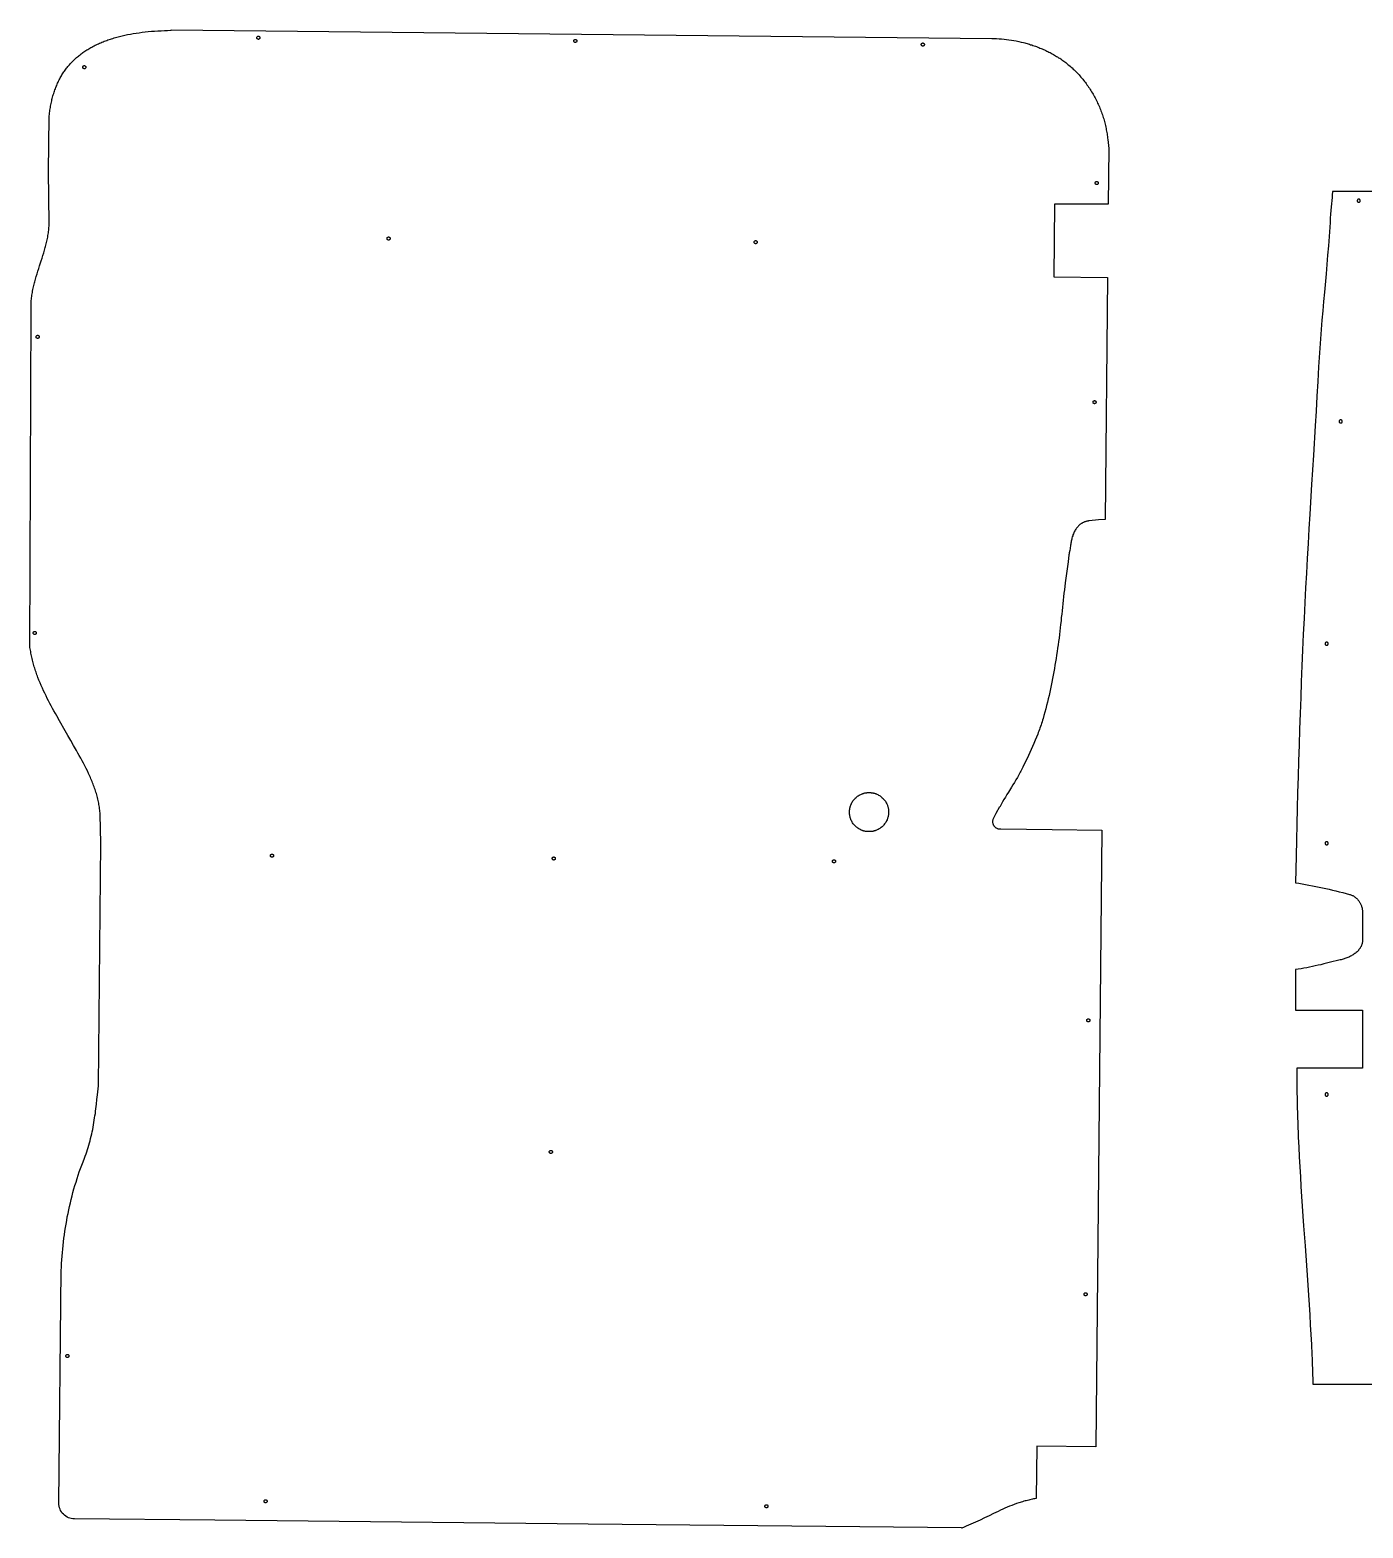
# Model space of a CAD drawing. Extents: x 339 to 7680, y 24 to 7374.
# Drawn here: x 654 to 2357, y 24 to 1938 of the extents above; entities that cross this region are included whole.
import ezdxf

# ---------------------------------------------------------------- set-up
doc = ezdxf.new("R2010")
doc.units = 0
doc.layers.add('Default Layer', color=1, linetype='CONTINUOUS')

msp = doc.modelspace()

# ---------------------------------------------------------------- linework, layer by layer
at = {"layer": 'Default Layer'}
msp.add_lwpolyline([(1358.8, 1932.9), (1883.1, 1927.5), (1886.2, 1927.4), (1889.3, 1927.3), (1892.5, 1927.1), (1895.6, 1926.9), (1898.8, 1926.6), (1901.9, 1926.2), (1905, 1925.8), (1908.2, 1925.3), (1911.3, 1924.8), (1914.4, 1924.2), (1917.5, 1923.6), (1920.6, 1922.9), (1923.7, 1922.2), (1925.2, 1921.8), (1926.7, 1921.3), (1928.3, 1920.9), (1929.8, 1920.5), (1931.3, 1920), (1932.8, 1919.5), (1934.3, 1919.1), (1935.8, 1918.6), (1937.3, 1918), (1938.8, 1917.5), (1940.3, 1917), (1941.8, 1916.4), (1943.3, 1915.8), (1944.7, 1915.2), (1946.2, 1914.6), (1947.7, 1914), (1949.1, 1913.4), (1950.6, 1912.7), (1952, 1912.1), (1953.4, 1911.4), (1954.8, 1910.7), (1956.2, 1910), (1957.6, 1909.3), (1959, 1908.5), (1960.4, 1907.8), (1961.8, 1907), (1963.2, 1906.2), (1964.5, 1905.4), (1965.9, 1904.6), (1967.2, 1903.8), (1968.5, 1902.9), (1969.9, 1902.1), (1971.2, 1901.2), (1972.5, 1900.3), (1973.8, 1899.4), (1975, 1898.5), (1976.3, 1897.5), (1977.6, 1896.6), (1979, 1895.5), (1980.4, 1894.3), (1981.7, 1893.2), (1983.1, 1892), (1984.4, 1890.9), (1985.8, 1889.7), (1987.1, 1888.4), (1988.4, 1887.2), (1989.7, 1886), (1990.9, 1884.7), (1992.2, 1883.4), (1993.4, 1882.1), (1994.6, 1880.8), (1995.8, 1879.5), (1997, 1878.1), (1998.2, 1876.7), (1999.3, 1875.4), (2000.5, 1874), (2001.6, 1872.5), (2002.7, 1871.1), (2003.7, 1869.7), (2004.8, 1868.2), (2005.8, 1866.8), (2006.9, 1865.3), (2007.9, 1863.8), (2008.8, 1862.3), (2009.8, 1860.8), (2010.7, 1859.2), (2011.7, 1857.7), (2012.6, 1856.1), (2013.5, 1854.6), (2014.3, 1853), (2015.2, 1851.4), (2016, 1849.8), (2016.8, 1848.2), (2017.6, 1846.6), (2018.4, 1844.9), (2019.2, 1843.3), (2019.9, 1841.7), (2020.6, 1840), (2021.3, 1838.3), (2022, 1836.7), (2022.6, 1835), (2023.2, 1833.3), (2023.8, 1831.6), (2024.4, 1829.9), (2025, 1828.2), (2025.5, 1826.5), (2026.1, 1824.8), (2026.6, 1823), (2027.1, 1821.3), (2027.5, 1819.6), (2027.9, 1817.8), (2028.4, 1816.1), (2028.8, 1814.3), (2029.1, 1812.6), (2029.5, 1810.8), (2029.8, 1809.1), (2030.1, 1807.3), (2030.4, 1805.5), (2030.6, 1803.7), (2030.9, 1802), (2031.1, 1800.2), (2031.3, 1798.4), (2032.6, 1786.9), (2031.7, 1715.5), (1963.4, 1715.5), (1962.5, 1622.7), (2030.9, 1622), (2027.9, 1312.8), (2019.3, 1312.3), (2007.7, 1311), (2006.9, 1310.9), (2006.1, 1310.7), (2005.3, 1310.6), (2004.6, 1310.5), (2003.9, 1310.3), (2003.2, 1310.1), (2002.5, 1309.9), (2001.8, 1309.6), (2001.1, 1309.4), (2000.5, 1309.1), (1999.8, 1308.8), (1999.2, 1308.5), (1998.6, 1308.2), (1998, 1307.8), (1997.5, 1307.5), (1996.9, 1307.1), (1996.4, 1306.7), (1995.8, 1306.3), (1995.3, 1305.9), (1994.8, 1305.4), (1994.3, 1305), (1993.9, 1304.5), (1993.4, 1304), (1993, 1303.5), (1992.5, 1303), (1992.1, 1302.5), (1991.7, 1302), (1991.3, 1301.5), (1990.9, 1300.9), (1990.5, 1300.4), (1989.8, 1299.2), (1989.2, 1298.1), (1988.5, 1296.8), (1988, 1295.6), (1987.4, 1294.3), (1986.9, 1293.1), (1986.5, 1291.8), (1986, 1290.5), (1985.6, 1289.1), (1985.3, 1287.8), (1985, 1286.4), (1984.7, 1285.1), (1984.4, 1283.8), (1984.2, 1282.4), (1984, 1281.1), (1983.8, 1279.8), (1983.6, 1278.5), (1983.4, 1277.2), (1983.2, 1275.8), (1982.7, 1273.1), (1982.2, 1270.3), (1982, 1268.9), (1981.8, 1267.5), (1980.7, 1258.6), (1979.5, 1249.7), (1978.3, 1240.8), (1977.1, 1231.9), (1975.9, 1223), (1975.3, 1218.5), (1974.8, 1214), (1974.3, 1209.6), (1973.8, 1205.1), (1973.3, 1200.7), (1972.9, 1196.2), (1972.5, 1191.8), (1972, 1187.5), (1971.6, 1183.1), (1971.1, 1178.8), (1970.6, 1174.4), (1970.1, 1170.1), (1969.6, 1165.7), (1969.1, 1161.3), (1968.5, 1157), (1967.9, 1152.6), (1967.3, 1148.3), (1966.7, 1144), (1966, 1139.6), (1965.4, 1135.3), (1964.7, 1131), (1963.9, 1126.6), (1963.2, 1122.3), (1962.4, 1118), (1961.6, 1113.7), (1960.8, 1109.4), (1960, 1105.1), (1959.1, 1100.8), (1958.2, 1096.5), (1957.2, 1092.2), (1956.3, 1087.9), (1955.3, 1083.7), (1954.2, 1079.4), (1953.2, 1075.2), (1952.1, 1070.9), (1950.9, 1066.7), (1949.8, 1062.5), (1948.6, 1058.3), (1948, 1056.3), (1947.4, 1054.3), (1946.7, 1052.3), (1946.1, 1050.3), (1945.4, 1048.3), (1944.7, 1046.3), (1944, 1044.3), (1943.3, 1042.3), (1942.5, 1040.4), (1941.8, 1038.4), (1940.2, 1034.5), (1938.6, 1030.6), (1936.9, 1026.7), (1935.3, 1022.8), (1933.5, 1019), (1931.8, 1015.2), (1930, 1011.3), (1928.2, 1007.5), (1926.4, 1003.7), (1922.7, 996.2), (1921.9, 994.6), (1921.1, 992.9), (1920.2, 991.3), (1919.4, 989.7), (1918.5, 988.1), (1917.6, 986.5), (1915.8, 983.3), (1913.9, 980.1), (1912.1, 976.9), (1910.2, 973.8), (1908.2, 970.7), (1904.4, 964.4), (1902.4, 961.3), (1900.5, 958.1), (1898.7, 954.9), (1896.8, 951.8), (1895, 948.6), (1894.1, 947), (1893.3, 945.3), (1893.2, 945.4), (1888.4, 937.3), (1884.8, 930.1), (1884.6, 929.5), (1884.4, 929), (1884.3, 928.4), (1884.2, 927.8), (1884.2, 927.2), (1884.2, 926.6), (1884.2, 926), (1884.2, 925.5), (1884.3, 924.9), (1884.4, 924.4), (1884.6, 923.8), (1884.8, 923.3), (1885, 922.8), (1885.3, 922.3), (1885.6, 921.8), (1885.9, 921.3), (1886.2, 920.9), (1886.6, 920.4), (1887, 920), (1887.4, 919.6), (1887.9, 919.3), (1888.4, 918.9), (1888.9, 918.6), (1889.5, 918.3), (1890, 918.1), (1890.6, 917.9), (1891.3, 917.7), (1891.9, 917.5), (1892.6, 917.4), (1893.3, 917.3), (1894, 917.3), (1894.8, 917.3), (1960.1, 916.6), (2023.9, 915.9), (2020, 522), (2016, 128), (1940.5, 128.8), (1939.8, 61.7), (1938.2, 61.5), (1936.6, 61.2), (1935, 60.9), (1933.4, 60.5), (1931.8, 60.2), (1930.3, 59.8), (1928.7, 59.4), (1927.1, 59), (1925.6, 58.6), (1924, 58.2), (1922.5, 57.7), (1920.9, 57.2), (1919.4, 56.8), (1917.9, 56.3), (1914.9, 55.2), (1911.9, 54.1), (1908.9, 53), (1905.9, 51.8), (1903, 50.6), (1900, 49.3), (1897.1, 48), (1894.2, 46.7), (1891.3, 45.3), (1888.4, 44), (1885.5, 42.6), (1879.7, 39.8), (1874, 37), (1868.2, 34.2), (1865.3, 32.9), (1862.4, 31.5), (1859.5, 30.2), (1856.5, 28.9), (1853.6, 27.6), (1850.6, 26.4), (1847.7, 25.2), (1844.7, 24), (1844.6, 24.4), (1367.4, 29.1), (890.3, 33.9), (711, 35.7, -0.414214), (691.2, 55.9), (694.2, 353), (694.4, 357.6), (694.6, 362.2), (695, 366.8), (695.3, 371.4), (695.7, 376), (696.1, 380.6), (696.6, 385.1), (697.1, 389.7), (697.7, 394.3), (698.3, 398.8), (699, 403.4), (699.7, 407.9), (700.4, 412.5), (701.2, 417), (702, 421.5), (702.9, 426), (703.9, 430.5), (704.8, 435), (705.9, 439.5), (706.9, 444), (708.1, 448.4), (709.2, 452.9), (710.5, 457.3), (711.7, 461.7), (713.1, 466.1), (714.4, 470.5), (715.9, 474.9), (717.3, 479.2), (718.9, 483.6), (720.5, 487.9), (722.1, 492.2), (723.8, 496.5), (724.9, 499.2), (725.9, 502), (726.9, 504.8), (727.8, 507.6), (728.7, 510.4), (729.5, 513.2), (730.3, 516.1), (731.1, 518.9), (731.8, 521.8), (732.5, 524.7), (733.2, 527.6), (733.8, 530.5), (734.4, 533.4), (734.9, 536.3), (735.5, 539.2), (736, 542.1), (736.4, 545.1), (736.9, 548), (737.3, 550.9), (737.8, 553.9), (738.1, 556.8), (738.5, 559.8), (739.2, 565.7), (739.9, 571.5), (740.6, 577.4), (741.8, 589.1), (741.8, 589.2), (744.8, 899.1), (744, 936), (743.9, 937.9), (743.7, 939.7), (743.5, 941.5), (743.3, 943.2), (743, 945), (742.8, 946.8), (742.4, 948.6), (742.1, 950.4), (741.8, 952.1), (741.4, 953.9), (741, 955.6), (740.5, 957.4), (740.1, 959.1), (739.6, 960.9), (739.1, 962.6), (738.6, 964.3), (738, 966.1), (737.4, 967.8), (736.8, 969.5), (736.2, 971.2), (735.6, 972.9), (735, 974.6), (734.3, 976.3), (733.6, 978), (732.9, 979.7), (732.2, 981.4), (731.5, 983.1), (730.7, 984.8), (729.2, 988.1), (727.6, 991.4), (726, 994.8), (724.3, 998.1), (722.6, 1001.3), (720.9, 1004.6), (719.1, 1007.9), (717.3, 1011.1), (715.5, 1014.3), (713.7, 1017.6), (710, 1024), (706.3, 1030.3), (702.6, 1036.6), (700.8, 1039.8), (699.1, 1042.9), (692, 1055.4), (688.5, 1061.7), (686.7, 1064.9), (684.9, 1068.1), (683.2, 1071.3), (681.5, 1074.5), (679.8, 1077.7), (678.1, 1080.9), (676.4, 1084.2), (674.8, 1087.4), (673.2, 1090.7), (671.6, 1094), (670.1, 1097.3), (668.6, 1100.6), (667.2, 1104), (665.8, 1107.4), (664.5, 1110.7), (663.9, 1112.4), (663.2, 1114.1), (662.6, 1115.8), (662, 1117.6), (661.4, 1119.3), (660.9, 1121), (660.3, 1122.7), (659.8, 1124.4), (659.3, 1126.2), (658.8, 1127.9), (658.3, 1129.7), (657.8, 1131.4), (657.4, 1133.2), (657, 1135), (656.6, 1136.7), (656.2, 1138.5), (655.8, 1140.3), (655.5, 1142.1), (655.2, 1143.9), (654.9, 1145.7), (654.6, 1147.5), (654.3, 1149.3), (654.3, 1149.3), (655.7, 1582), (655.7, 1583.8), (655.7, 1585.6), (655.7, 1587.3), (655.8, 1589.1), (655.9, 1590.9), (656, 1592.6), (656.1, 1594.4), (656.3, 1596.1), (656.5, 1597.8), (656.8, 1599.6), (657, 1601.3), (657.3, 1603), (657.6, 1604.7), (658, 1606.5), (658.3, 1608.2), (658.7, 1609.9), (659.1, 1611.6), (659.5, 1613.3), (659.9, 1615), (660.4, 1616.6), (661.3, 1620), (662.3, 1623.4), (663.3, 1626.7), (664.3, 1630.1), (665.4, 1633.4), (666.5, 1636.7), (668.7, 1643.4), (669.8, 1646.7), (670.8, 1650.1), (671.8, 1653.4), (672.8, 1656.8), (673.8, 1660.2), (674.2, 1661.8), (674.7, 1663.5), (675.1, 1665.2), (675.5, 1666.9), (675.9, 1668.6), (676.2, 1670.3), (676.6, 1672), (676.9, 1673.7), (677.2, 1675.5), (677.5, 1677.2), (677.8, 1678.9), (678, 1680.6), (678.2, 1682.4), (678.4, 1684.1), (678.5, 1685.9), (678.6, 1687.6), (678.7, 1689.4), (678.8, 1691.1), (678.7, 1691.1), (678.1, 1758), (678.8, 1826.8), (679, 1828.6), (679.2, 1830.4), (679.4, 1832.2), (679.6, 1834), (679.8, 1835.8), (680.1, 1837.5), (680.4, 1839.2), (680.7, 1840.9), (681, 1842.6), (681.3, 1844.3), (681.7, 1846), (682, 1847.6), (682.4, 1849.3), (682.8, 1850.9), (683.2, 1852.5), (683.7, 1854), (684.1, 1855.6), (684.6, 1857.1), (685.1, 1858.7), (685.6, 1860.2), (686.1, 1861.7), (686.7, 1863.2), (687.2, 1864.6), (687.8, 1866.1), (688.4, 1867.5), (689, 1868.9), (689.6, 1870.3), (690.3, 1871.7), (690.9, 1873), (691.6, 1874.4), (692.3, 1875.7), (693, 1877), (693.7, 1878.3), (694.5, 1879.6), (695.2, 1880.9), (696, 1882.1), (696.8, 1883.4), (697.6, 1884.6), (698.4, 1885.8), (699.3, 1887), (700.1, 1888.2), (701, 1889.3), (701.9, 1890.5), (702.8, 1891.6), (703.8, 1892.7), (704.7, 1893.8), (705.7, 1894.9), (706.6, 1896), (707.6, 1897), (708.6, 1898.1), (709.7, 1899.1), (710.7, 1900.1), (711.7, 1901.1), (712.8, 1902.1), (713.9, 1903), (715, 1904), (716.1, 1904.9), (717.3, 1905.8), (718.4, 1906.7), (719.6, 1907.6), (720.8, 1908.5), (722, 1909.4), (723.2, 1910.2), (724.4, 1911.1), (725.7, 1911.9), (726.9, 1912.7), (728.2, 1913.5), (729.5, 1914.3), (730.8, 1915), (732.1, 1915.8), (733.5, 1916.5), (734.8, 1917.3), (736.2, 1918), (737.6, 1918.7), (739, 1919.4), (740.4, 1920), (741.9, 1920.7), (743.3, 1921.3), (744.8, 1922), (746.2, 1922.6), (747.7, 1923.2), (749.2, 1923.8), (750.8, 1924.4), (752.3, 1924.9), (753.9, 1925.5), (755.4, 1926), (757, 1926.5), (758.6, 1927.1), (760.2, 1927.6), (761.9, 1928.1), (763.5, 1928.5), (765.2, 1929), (766.9, 1929.4), (768.5, 1929.9), (770.2, 1930.3), (772, 1930.7), (773.7, 1931.1), (775.5, 1931.5), (779, 1932.3), (782.6, 1933), (786.2, 1933.6), (790, 1934.2), (793.7, 1934.8), (797.6, 1935.3), (801.5, 1935.8), (805.4, 1936.2), (809.4, 1936.6), (813.5, 1936.9), (817.6, 1937.2), (821.7, 1937.4), (826, 1937.6), (830.2, 1937.8), (834.6, 1937.9), (834.6, 1938.3), (1358.8, 1932.9)], format="xyb", close=True, dxfattribs=at)
for points in [[(946.1, 1926.3), (945.9, 1926.3), (945.7, 1926.4), (945.5, 1926.4), (945.3, 1926.5), (945.1, 1926.6), (944.9, 1926.7), (944.8, 1926.8), (944.6, 1926.9), (944.5, 1927.1), (944.4, 1927.2), (944.3, 1927.4), (944.2, 1927.6), (944.2, 1927.7), (944.1, 1927.9), (944.1, 1928.1), (944.1, 1928.3), (944.1, 1928.5), (944.1, 1928.7), (944.2, 1928.9), (944.2, 1929.1), (944.3, 1929.3), (944.4, 1929.4), (944.5, 1929.6), (944.7, 1929.7), (944.8, 1929.9), (945, 1930), (945.1, 1930.1), (945.3, 1930.2), (945.5, 1930.2), (945.7, 1930.3), (945.9, 1930.3), (946.1, 1930.3), (946.3, 1930.3), (946.5, 1930.3), (946.7, 1930.2), (946.9, 1930.2), (947, 1930.1), (947.2, 1930), (947.4, 1929.8), (947.5, 1929.7), (947.6, 1929.6), (947.7, 1929.4), (947.8, 1929.3), (947.9, 1929.1), (948, 1928.9), (948, 1928.7), (948.1, 1928.5), (948.1, 1928.3), (948.1, 1928.1), (948, 1927.9), (948, 1927.7), (947.9, 1927.5), (947.8, 1927.3), (947.7, 1927.2), (947.6, 1927), (947.5, 1926.9), (947.3, 1926.8), (947.2, 1926.6), (947, 1926.5), (946.8, 1926.5), (946.7, 1926.4), (946.5, 1926.4), (946.3, 1926.3), (946.1, 1926.3)], [(1351, 1922.3), (1350.8, 1922.3), (1350.6, 1922.4), (1350.4, 1922.4), (1350.2, 1922.5), (1350.1, 1922.6), (1349.9, 1922.7), (1349.7, 1922.8), (1349.6, 1922.9), (1349.5, 1923.1), (1349.4, 1923.2), (1349.3, 1923.4), (1349.2, 1923.6), (1349.1, 1923.7), (1349.1, 1923.9), (1349, 1924.1), (1349, 1924.3), (1349, 1924.5), (1349.1, 1924.7), (1349.1, 1924.9), (1349.2, 1925.1), (1349.3, 1925.3), (1349.4, 1925.5), (1349.5, 1925.6), (1349.6, 1925.7), (1349.8, 1925.9), (1349.9, 1926), (1350.1, 1926.1), (1350.3, 1926.2), (1350.5, 1926.2), (1350.6, 1926.3), (1350.8, 1926.3), (1351.1, 1926.3), (1351.3, 1926.3), (1351.5, 1926.3), (1351.6, 1926.2), (1351.8, 1926.2), (1352, 1926.1), (1352.2, 1926), (1352.3, 1925.9), (1352.5, 1925.7), (1352.6, 1925.6), (1352.7, 1925.4), (1352.8, 1925.3), (1352.9, 1925.1), (1352.9, 1924.9), (1353, 1924.7), (1353, 1924.5), (1353, 1924.3), (1353, 1924.1), (1353, 1923.9), (1352.9, 1923.7), (1352.9, 1923.5), (1352.8, 1923.4), (1352.7, 1923.2), (1352.6, 1923), (1352.4, 1922.9), (1352.3, 1922.8), (1352.1, 1922.7), (1352, 1922.6), (1351.8, 1922.5), (1351.6, 1922.4), (1351.4, 1922.4), (1351.2, 1922.3), (1351, 1922.3)], [(1795, 1917.7), (1794.8, 1917.7), (1794.6, 1917.7), (1794.4, 1917.8), (1794.2, 1917.8), (1794, 1917.9), (1793.9, 1918), (1793.7, 1918.1), (1793.6, 1918.3), (1793.5, 1918.4), (1793.3, 1918.6), (1793.2, 1918.7), (1793.2, 1918.9), (1793.1, 1919.1), (1793, 1919.3), (1793, 1919.5), (1793, 1919.7), (1793, 1919.9), (1793.1, 1920.1), (1793.1, 1920.3), (1793.2, 1920.5), (1793.3, 1920.6), (1793.4, 1920.8), (1793.5, 1921), (1793.6, 1921.1), (1793.7, 1921.2), (1793.9, 1921.3), (1794.1, 1921.4), (1794.2, 1921.5), (1794.4, 1921.6), (1794.6, 1921.6), (1794.8, 1921.7), (1795, 1921.7), (1795.2, 1921.7), (1795.4, 1921.6), (1795.6, 1921.6), (1795.8, 1921.5), (1796, 1921.4), (1796.1, 1921.3), (1796.3, 1921.2), (1796.4, 1921.1), (1796.6, 1920.9), (1796.7, 1920.8), (1796.8, 1920.6), (1796.9, 1920.4), (1796.9, 1920.2), (1797, 1920.1), (1797, 1919.9), (1797, 1919.6), (1797, 1919.4), (1797, 1919.2), (1796.9, 1919.1), (1796.8, 1918.9), (1796.8, 1918.7), (1796.7, 1918.5), (1796.5, 1918.4), (1796.4, 1918.2), (1796.3, 1918.1), (1796.1, 1918), (1795.9, 1917.9), (1795.8, 1917.8), (1795.6, 1917.8), (1795.4, 1917.7), (1795.2, 1917.7), (1795, 1917.7)], [(723.6, 1888.7), (723.4, 1888.7), (723.2, 1888.7), (723, 1888.8), (722.9, 1888.9), (722.7, 1888.9), (722.5, 1889.1), (722.4, 1889.2), (722.2, 1889.3), (722.1, 1889.4), (722, 1889.6), (721.9, 1889.8), (721.8, 1889.9), (721.7, 1890.1), (721.7, 1890.3), (721.7, 1890.5), (721.7, 1890.7), (721.7, 1890.9), (721.7, 1891.1), (721.8, 1891.3), (721.8, 1891.5), (721.9, 1891.7), (722, 1891.8), (722.1, 1892), (722.3, 1892.1), (722.4, 1892.3), (722.6, 1892.4), (722.7, 1892.5), (722.9, 1892.5), (723.1, 1892.6), (723.3, 1892.7), (723.5, 1892.7), (723.7, 1892.7), (723.9, 1892.7), (724.1, 1892.7), (724.3, 1892.6), (724.5, 1892.5), (724.6, 1892.4), (724.8, 1892.3), (724.9, 1892.2), (725.1, 1892.1), (725.2, 1892), (725.3, 1891.8), (725.4, 1891.6), (725.5, 1891.5), (725.6, 1891.3), (725.6, 1891.1), (725.7, 1890.9), (725.7, 1890.7), (725.6, 1890.5), (725.6, 1890.3), (725.6, 1890.1), (725.5, 1889.9), (725.4, 1889.7), (725.3, 1889.6), (725.2, 1889.4), (725.1, 1889.3), (724.9, 1889.1), (724.8, 1889), (724.6, 1888.9), (724.4, 1888.8), (724.2, 1888.8), (724, 1888.7), (723.8, 1888.7), (723.6, 1888.7)], [(2017.2, 1740.7), (2017, 1740.7), (2016.8, 1740.8), (2016.6, 1740.8), (2016.4, 1740.9), (2016.3, 1741), (2016.1, 1741.1), (2016, 1741.2), (2015.8, 1741.3), (2015.7, 1741.4), (2015.6, 1741.6), (2015.5, 1741.8), (2015.4, 1741.9), (2015.3, 1742.1), (2015.3, 1742.3), (2015.2, 1742.5), (2015.2, 1742.7), (2015.3, 1742.9), (2015.3, 1743.1), (2015.3, 1743.3), (2015.4, 1743.5), (2015.5, 1743.7), (2015.6, 1743.8), (2015.7, 1744), (2015.8, 1744.1), (2016, 1744.3), (2016.1, 1744.4), (2016.3, 1744.5), (2016.5, 1744.6), (2016.7, 1744.6), (2016.9, 1744.7), (2017.1, 1744.7), (2017.3, 1744.7), (2017.5, 1744.7), (2017.7, 1744.7), (2017.9, 1744.6), (2018, 1744.5), (2018.2, 1744.5), (2018.4, 1744.4), (2018.5, 1744.2), (2018.7, 1744.1), (2018.8, 1744), (2018.9, 1743.8), (2019, 1743.6), (2019.1, 1743.5), (2019.2, 1743.3), (2019.2, 1743.1), (2019.2, 1742.9), (2019.2, 1742.7), (2019.2, 1742.5), (2019.2, 1742.3), (2019.1, 1742.1), (2019.1, 1741.9), (2019, 1741.7), (2018.9, 1741.6), (2018.8, 1741.4), (2018.6, 1741.3), (2018.5, 1741.2), (2018.3, 1741), (2018.2, 1740.9), (2018, 1740.9), (2017.8, 1740.8), (2017.6, 1740.7), (2017.4, 1740.7), (2017.2, 1740.7)], [(2354, 1720.1), (2354, 1720.3), (2354, 1720.5), (2353.9, 1720.6), (2353.8, 1720.8), (2353.8, 1721), (2353.7, 1721.2), (2353.5, 1721.3), (2353.4, 1721.5), (2353.3, 1721.6), (2353.1, 1721.7), (2353, 1721.8), (2352.8, 1721.9), (2352.6, 1722), (2352.4, 1722), (2352.2, 1722), (2352, 1722.1), (2351.8, 1722), (2351.6, 1722), (2351.4, 1722), (2351.2, 1721.9), (2351.1, 1721.8), (2350.9, 1721.7), (2350.7, 1721.6), (2350.6, 1721.5), (2350.5, 1721.3), (2350.3, 1721.2), (2350.2, 1721), (2350.2, 1720.8), (2350.1, 1720.6), (2350, 1720.5), (2350, 1720.3), (2350, 1720.1), (2350, 1719.8), (2350, 1719.7), (2350.1, 1719.5), (2350.2, 1719.3), (2350.2, 1719.1), (2350.3, 1718.9), (2350.5, 1718.8), (2350.6, 1718.6), (2350.7, 1718.5), (2350.9, 1718.4), (2351.1, 1718.3), (2351.2, 1718.2), (2351.4, 1718.1), (2351.6, 1718.1), (2351.8, 1718.1), (2352, 1718.1), (2352.2, 1718.1), (2352.4, 1718.1), (2352.6, 1718.1), (2352.8, 1718.2), (2353, 1718.3), (2353.1, 1718.4), (2353.3, 1718.5), (2353.4, 1718.6), (2353.5, 1718.8), (2353.7, 1718.9), (2353.8, 1719.1), (2353.8, 1719.3), (2353.9, 1719.5), (2354, 1719.7), (2354, 1719.8), (2354, 1720.1)], [(1112.4, 1669.8), (1112.2, 1669.8), (1112, 1669.9), (1111.8, 1669.9), (1111.7, 1670), (1111.5, 1670.1), (1111.3, 1670.2), (1111.2, 1670.3), (1111, 1670.4), (1110.9, 1670.6), (1110.8, 1670.7), (1110.7, 1670.9), (1110.6, 1671.1), (1110.5, 1671.2), (1110.5, 1671.4), (1110.5, 1671.6), (1110.5, 1671.8), (1110.5, 1672), (1110.5, 1672.2), (1110.6, 1672.4), (1110.6, 1672.6), (1110.7, 1672.8), (1110.8, 1673), (1110.9, 1673.1), (1111.1, 1673.2), (1111.2, 1673.4), (1111.4, 1673.5), (1111.5, 1673.6), (1111.7, 1673.7), (1111.9, 1673.7), (1112.1, 1673.8), (1112.3, 1673.8), (1112.5, 1673.8), (1112.7, 1673.8), (1112.9, 1673.8), (1113.1, 1673.7), (1113.3, 1673.7), (1113.4, 1673.6), (1113.6, 1673.5), (1113.7, 1673.3), (1113.9, 1673.2), (1114, 1673.1), (1114.1, 1672.9), (1114.2, 1672.8), (1114.3, 1672.6), (1114.4, 1672.4), (1114.4, 1672.2), (1114.5, 1672), (1114.5, 1671.8), (1114.4, 1671.6), (1114.4, 1671.4), (1114.4, 1671.2), (1114.3, 1671), (1114.2, 1670.8), (1114.1, 1670.7), (1114, 1670.5), (1113.9, 1670.4), (1113.7, 1670.3), (1113.6, 1670.1), (1113.4, 1670.1), (1113.2, 1670), (1113, 1669.9), (1112.8, 1669.9), (1112.6, 1669.8), (1112.4, 1669.8)], [(1581.5, 1665.1), (1581.3, 1665.1), (1581.1, 1665.2), (1580.9, 1665.2), (1580.7, 1665.3), (1580.5, 1665.4), (1580.3, 1665.5), (1580.2, 1665.6), (1580, 1665.7), (1579.9, 1665.9), (1579.8, 1666), (1579.7, 1666.2), (1579.6, 1666.4), (1579.6, 1666.5), (1579.5, 1666.7), (1579.5, 1666.9), (1579.5, 1667.1), (1579.5, 1667.3), (1579.5, 1667.5), (1579.6, 1667.7), (1579.6, 1667.9), (1579.7, 1668.1), (1579.8, 1668.3), (1579.9, 1668.4), (1580.1, 1668.5), (1580.2, 1668.7), (1580.4, 1668.8), (1580.5, 1668.9), (1580.7, 1669), (1580.9, 1669), (1581.1, 1669.1), (1581.3, 1669.1), (1581.5, 1669.1), (1581.7, 1669.1), (1581.9, 1669.1), (1582.1, 1669), (1582.3, 1669), (1582.4, 1668.9), (1582.6, 1668.8), (1582.8, 1668.6), (1582.9, 1668.5), (1583, 1668.4), (1583.1, 1668.2), (1583.2, 1668.1), (1583.3, 1667.9), (1583.4, 1667.7), (1583.4, 1667.5), (1583.5, 1667.3), (1583.5, 1667.1), (1583.5, 1666.9), (1583.4, 1666.7), (1583.4, 1666.5), (1583.3, 1666.3), (1583.2, 1666.1), (1583.1, 1666), (1583, 1665.8), (1582.9, 1665.7), (1582.7, 1665.6), (1582.6, 1665.4), (1582.4, 1665.3), (1582.2, 1665.3), (1582.1, 1665.2), (1581.9, 1665.2), (1581.7, 1665.1), (1581.5, 1665.1)], [(664.1, 1544.2), (663.9, 1544.2), (663.7, 1544.2), (663.5, 1544.3), (663.3, 1544.3), (663.1, 1544.4), (663, 1544.5), (662.8, 1544.6), (662.7, 1544.8), (662.6, 1544.9), (662.4, 1545.1), (662.3, 1545.2), (662.3, 1545.4), (662.2, 1545.6), (662.1, 1545.8), (662.1, 1546), (662.1, 1546.2), (662.1, 1546.4), (662.2, 1546.6), (662.2, 1546.8), (662.3, 1547), (662.4, 1547.1), (662.5, 1547.3), (662.6, 1547.5), (662.7, 1547.6), (662.9, 1547.7), (663, 1547.8), (663.2, 1547.9), (663.4, 1548), (663.5, 1548.1), (663.7, 1548.1), (663.9, 1548.2), (664.1, 1548.2), (664.3, 1548.2), (664.5, 1548.1), (664.7, 1548.1), (664.9, 1548), (665.1, 1547.9), (665.2, 1547.8), (665.4, 1547.7), (665.5, 1547.6), (665.7, 1547.4), (665.8, 1547.3), (665.9, 1547.1), (666, 1546.9), (666, 1546.8), (666.1, 1546.6), (666.1, 1546.4), (666.1, 1546.2), (666.1, 1546), (666.1, 1545.8), (666, 1545.6), (665.9, 1545.4), (665.9, 1545.2), (665.8, 1545), (665.6, 1544.9), (665.5, 1544.8), (665.4, 1544.6), (665.2, 1544.5), (665, 1544.4), (664.9, 1544.3), (664.7, 1544.3), (664.5, 1544.2), (664.3, 1544.2), (664.1, 1544.2)], [(2014.4, 1460.7), (2014.2, 1460.7), (2014, 1460.8), (2013.8, 1460.8), (2013.6, 1460.9), (2013.5, 1461), (2013.3, 1461.1), (2013.1, 1461.2), (2013, 1461.3), (2012.9, 1461.5), (2012.8, 1461.6), (2012.7, 1461.8), (2012.6, 1462), (2012.5, 1462.1), (2012.5, 1462.3), (2012.4, 1462.5), (2012.4, 1462.7), (2012.4, 1462.9), (2012.5, 1463.1), (2012.5, 1463.3), (2012.6, 1463.5), (2012.7, 1463.7), (2012.8, 1463.9), (2012.9, 1464), (2013, 1464.1), (2013.2, 1464.3), (2013.3, 1464.4), (2013.5, 1464.5), (2013.7, 1464.6), (2013.9, 1464.6), (2014, 1464.7), (2014.2, 1464.7), (2014.5, 1464.7), (2014.7, 1464.7), (2014.9, 1464.7), (2015, 1464.6), (2015.2, 1464.6), (2015.4, 1464.5), (2015.6, 1464.4), (2015.7, 1464.3), (2015.9, 1464.1), (2016, 1464), (2016.1, 1463.8), (2016.2, 1463.7), (2016.3, 1463.5), (2016.3, 1463.3), (2016.4, 1463.1), (2016.4, 1462.9), (2016.4, 1462.7), (2016.4, 1462.5), (2016.4, 1462.3), (2016.3, 1462.1), (2016.3, 1461.9), (2016.2, 1461.7), (2016.1, 1461.6), (2016, 1461.4), (2015.8, 1461.3), (2015.7, 1461.2), (2015.5, 1461.1), (2015.4, 1461), (2015.2, 1460.9), (2015, 1460.8), (2014.8, 1460.8), (2014.6, 1460.7), (2014.4, 1460.7)], [(2331, 1438.1), (2331, 1438.3), (2331, 1438.5), (2330.9, 1438.6), (2330.8, 1438.8), (2330.8, 1439), (2330.7, 1439.2), (2330.5, 1439.3), (2330.4, 1439.5), (2330.3, 1439.6), (2330.1, 1439.7), (2330, 1439.8), (2329.8, 1439.9), (2329.6, 1440), (2329.4, 1440), (2329.2, 1440), (2329, 1440.1), (2328.8, 1440), (2328.6, 1440), (2328.4, 1440), (2328.2, 1439.9), (2328.1, 1439.8), (2327.9, 1439.7), (2327.7, 1439.6), (2327.6, 1439.5), (2327.5, 1439.3), (2327.3, 1439.2), (2327.2, 1439), (2327.2, 1438.8), (2327.1, 1438.6), (2327, 1438.5), (2327, 1438.3), (2327, 1438.1), (2327, 1437.8), (2327, 1437.7), (2327.1, 1437.5), (2327.2, 1437.3), (2327.2, 1437.1), (2327.3, 1436.9), (2327.5, 1436.8), (2327.6, 1436.6), (2327.7, 1436.5), (2327.9, 1436.4), (2328.1, 1436.3), (2328.2, 1436.2), (2328.4, 1436.1), (2328.6, 1436.1), (2328.8, 1436.1), (2329, 1436.1), (2329.2, 1436.1), (2329.4, 1436.1), (2329.6, 1436.1), (2329.8, 1436.2), (2330, 1436.3), (2330.1, 1436.4), (2330.3, 1436.5), (2330.4, 1436.6), (2330.5, 1436.8), (2330.7, 1436.9), (2330.8, 1437.1), (2330.8, 1437.3), (2330.9, 1437.5), (2331, 1437.7), (2331, 1437.8), (2331, 1438.1)], [(660.4, 1165.8), (660.2, 1165.8), (660, 1165.9), (659.8, 1165.9), (659.6, 1166), (659.4, 1166.1), (659.3, 1166.2), (659.1, 1166.3), (659, 1166.4), (658.8, 1166.6), (658.7, 1166.7), (658.6, 1166.9), (658.5, 1167.1), (658.5, 1167.3), (658.4, 1167.4), (658.4, 1167.6), (658.4, 1167.9), (658.4, 1168.1), (658.4, 1168.3), (658.5, 1168.4), (658.6, 1168.6), (658.6, 1168.8), (658.7, 1169), (658.9, 1169.1), (659, 1169.3), (659.1, 1169.4), (659.3, 1169.5), (659.5, 1169.6), (659.6, 1169.7), (659.8, 1169.7), (660, 1169.8), (660.2, 1169.8), (660.4, 1169.8), (660.6, 1169.8), (660.8, 1169.8), (661, 1169.7), (661.2, 1169.7), (661.4, 1169.6), (661.5, 1169.5), (661.7, 1169.4), (661.8, 1169.2), (661.9, 1169.1), (662.1, 1168.9), (662.2, 1168.8), (662.2, 1168.6), (662.3, 1168.4), (662.4, 1168.2), (662.4, 1168), (662.4, 1167.8), (662.4, 1167.6), (662.3, 1167.4), (662.3, 1167.2), (662.2, 1167), (662.1, 1166.9), (662, 1166.7), (661.9, 1166.5), (661.8, 1166.4), (661.7, 1166.3), (661.5, 1166.2), (661.3, 1166.1), (661.2, 1166), (661, 1165.9), (660.8, 1165.9), (660.6, 1165.8), (660.4, 1165.8)], [(2313, 1154.1), (2313, 1154.3), (2313, 1154.5), (2312.9, 1154.6), (2312.8, 1154.8), (2312.8, 1155), (2312.7, 1155.2), (2312.5, 1155.3), (2312.4, 1155.5), (2312.3, 1155.6), (2312.1, 1155.7), (2312, 1155.8), (2311.8, 1155.9), (2311.6, 1156), (2311.4, 1156), (2311.2, 1156), (2311, 1156.1), (2310.8, 1156), (2310.6, 1156), (2310.4, 1156), (2310.2, 1155.9), (2310.1, 1155.8), (2309.9, 1155.7), (2309.7, 1155.6), (2309.6, 1155.5), (2309.5, 1155.3), (2309.3, 1155.2), (2309.2, 1155), (2309.2, 1154.8), (2309.1, 1154.6), (2309, 1154.5), (2309, 1154.3), (2309, 1154.1), (2309, 1153.8), (2309, 1153.7), (2309.1, 1153.5), (2309.2, 1153.3), (2309.2, 1153.1), (2309.3, 1152.9), (2309.5, 1152.8), (2309.6, 1152.6), (2309.7, 1152.5), (2309.9, 1152.4), (2310.1, 1152.3), (2310.2, 1152.2), (2310.4, 1152.1), (2310.6, 1152.1), (2310.8, 1152.1), (2311, 1152.1), (2311.2, 1152.1), (2311.4, 1152.1), (2311.6, 1152.1), (2311.8, 1152.2), (2312, 1152.3), (2312.1, 1152.4), (2312.3, 1152.5), (2312.4, 1152.6), (2312.5, 1152.8), (2312.7, 1152.9), (2312.8, 1153.1), (2312.8, 1153.3), (2312.9, 1153.5), (2313, 1153.7), (2313, 1153.8), (2313, 1154.1)], [(1726.1, 913.9), (1725.4, 913.9), (1724.8, 913.9), (1724.1, 914), (1723.5, 914), (1722.9, 914.1), (1722.3, 914.2), (1721.6, 914.3), (1721, 914.4), (1720.4, 914.6), (1719.8, 914.7), (1719.2, 914.9), (1718.6, 915.1), (1718.1, 915.3), (1717.5, 915.5), (1716.9, 915.7), (1716.4, 915.9), (1715.3, 916.5), (1714.2, 917), (1713.1, 917.6), (1712.1, 918.3), (1711.2, 919), (1710.2, 919.8), (1709.3, 920.5), (1708.5, 921.4), (1707.6, 922.3), (1706.9, 923.2), (1706.1, 924.1), (1705.4, 925.1), (1704.8, 926.1), (1704.2, 927.2), (1703.7, 928.3), (1703.2, 929.4), (1703, 929.9), (1702.7, 930.5), (1702.6, 931.1), (1702.4, 931.7), (1702.2, 932.3), (1702, 932.9), (1701.9, 933.5), (1701.8, 934.1), (1701.7, 934.7), (1701.6, 935.3), (1701.5, 935.9), (1701.4, 936.6), (1701.4, 937.2), (1701.3, 937.8), (1701.3, 938.5), (1701.3, 939.1), (1701.3, 939.8), (1701.4, 940.4), (1701.4, 941.1), (1701.5, 941.7), (1701.6, 942.3), (1701.6, 942.9), (1701.8, 943.6), (1701.9, 944.2), (1702, 944.8), (1702.2, 945.4), (1702.3, 946), (1702.5, 946.6), (1702.7, 947.1), (1702.9, 947.7), (1703.1, 948.3), (1703.4, 948.8), (1703.9, 949.9), (1704.5, 951), (1705.1, 952.1), (1705.7, 953.1), (1706.4, 954), (1707.2, 955), (1708, 955.9), (1708.8, 956.7), (1709.7, 957.6), (1710.6, 958.3), (1711.6, 959.1), (1712.5, 959.8), (1713.6, 960.4), (1714.6, 961), (1715.7, 961.5), (1716.8, 962), (1717.4, 962.2), (1718, 962.4), (1718.5, 962.6), (1719.1, 962.8), (1719.7, 963), (1720.3, 963.2), (1720.9, 963.3), (1721.5, 963.4), (1722.1, 963.5), (1722.8, 963.6), (1723.4, 963.7), (1724, 963.8), (1724.6, 963.8), (1725.3, 963.9), (1725.9, 963.9), (1726.6, 963.9), (1727.2, 963.9), (1727.9, 963.8), (1728.5, 963.8), (1729.1, 963.7), (1729.7, 963.6), (1730.4, 963.6), (1731, 963.4), (1731.6, 963.3), (1732.2, 963.2), (1732.8, 963), (1733.4, 962.9), (1734, 962.7), (1734.6, 962.5), (1735.1, 962.3), (1735.7, 962.1), (1736.3, 961.8), (1737.4, 961.3), (1738.5, 960.7), (1739.5, 960.1), (1740.5, 959.5), (1741.5, 958.8), (1742.4, 958), (1743.3, 957.2), (1744.2, 956.4), (1745, 955.5), (1745.8, 954.6), (1746.5, 953.6), (1747.2, 952.7), (1747.8, 951.6), (1748.4, 950.6), (1749, 949.5), (1749.4, 948.4), (1749.7, 947.8), (1749.9, 947.2), (1750.1, 946.7), (1750.3, 946.1), (1750.4, 945.5), (1750.6, 944.9), (1750.7, 944.3), (1750.9, 943.7), (1751, 943.1), (1751.1, 942.4), (1751.1, 941.8), (1751.2, 941.2), (1751.3, 940.6), (1751.3, 939.9), (1751.3, 939.3), (1751.3, 938.6), (1751.3, 938), (1751.3, 937.3), (1751.2, 936.7), (1751.2, 936.1), (1751.1, 935.4), (1751, 934.8), (1750.9, 934.2), (1750.8, 933.6), (1750.6, 933), (1750.5, 932.4), (1750.3, 931.8), (1750.1, 931.2), (1749.9, 930.6), (1749.7, 930.1), (1749.5, 929.5), (1749.3, 928.9), (1748.7, 927.8), (1748.2, 926.7), (1747.6, 925.7), (1746.9, 924.7), (1746.2, 923.7), (1745.4, 922.8), (1744.7, 921.9), (1743.8, 921), (1742.9, 920.2), (1742, 919.4), (1741.1, 918.7), (1740.1, 918), (1739.1, 917.4), (1738, 916.8), (1736.9, 916.2), (1735.8, 915.7), (1735.2, 915.5), (1734.7, 915.3), (1734.1, 915.1), (1733.5, 914.9), (1732.9, 914.8), (1732.3, 914.6), (1731.7, 914.5), (1731.1, 914.3), (1730.5, 914.2), (1729.9, 914.1), (1729.3, 914.1), (1728.6, 914), (1728, 913.9), (1727.4, 913.9), (1726.7, 913.9), (1726.1, 913.9)], [(2313, 899.1), (2313, 899.3), (2313, 899.5), (2312.9, 899.6), (2312.8, 899.8), (2312.8, 900), (2312.7, 900.2), (2312.5, 900.3), (2312.4, 900.5), (2312.3, 900.6), (2312.1, 900.7), (2312, 900.8), (2311.8, 900.9), (2311.6, 901), (2311.4, 901), (2311.2, 901), (2311, 901.1), (2310.8, 901), (2310.6, 901), (2310.4, 901), (2310.2, 900.9), (2310.1, 900.8), (2309.9, 900.7), (2309.7, 900.6), (2309.6, 900.5), (2309.5, 900.3), (2309.3, 900.2), (2309.2, 900), (2309.2, 899.8), (2309.1, 899.6), (2309, 899.5), (2309, 899.3), (2309, 899.1), (2309, 898.8), (2309, 898.7), (2309.1, 898.5), (2309.2, 898.3), (2309.2, 898.1), (2309.3, 897.9), (2309.5, 897.8), (2309.6, 897.6), (2309.7, 897.5), (2309.9, 897.4), (2310.1, 897.3), (2310.2, 897.2), (2310.4, 897.1), (2310.6, 897.1), (2310.8, 897.1), (2311, 897.1), (2311.2, 897.1), (2311.4, 897.1), (2311.6, 897.1), (2311.8, 897.2), (2312, 897.3), (2312.1, 897.4), (2312.3, 897.5), (2312.4, 897.6), (2312.5, 897.8), (2312.7, 897.9), (2312.8, 898.1), (2312.8, 898.3), (2312.9, 898.5), (2313, 898.7), (2313, 898.8), (2313, 899.1)], [(963.5, 881.2), (963.3, 881.3), (963.1, 881.3), (962.9, 881.3), (962.8, 881.4), (962.6, 881.5), (962.4, 881.6), (962.3, 881.7), (962.1, 881.8), (962, 882), (961.9, 882.1), (961.8, 882.3), (961.7, 882.5), (961.6, 882.7), (961.6, 882.9), (961.6, 883.1), (961.6, 883.3), (961.6, 883.5), (961.6, 883.7), (961.7, 883.9), (961.7, 884), (961.8, 884.2), (961.9, 884.4), (962, 884.5), (962.2, 884.7), (962.3, 884.8), (962.5, 884.9), (962.6, 885), (962.8, 885.1), (963, 885.2), (963.2, 885.2), (963.4, 885.2), (963.6, 885.2), (963.8, 885.2), (964, 885.2), (964.2, 885.1), (964.4, 885.1), (964.5, 885), (964.7, 884.9), (964.9, 884.8), (965, 884.6), (965.1, 884.5), (965.2, 884.3), (965.3, 884.2), (965.4, 884), (965.5, 883.8), (965.5, 883.6), (965.6, 883.4), (965.6, 883.2), (965.5, 883), (965.5, 882.8), (965.5, 882.6), (965.4, 882.4), (965.3, 882.3), (965.2, 882.1), (965.1, 882), (965, 881.8), (964.8, 881.7), (964.7, 881.6), (964.5, 881.5), (964.3, 881.4), (964.1, 881.3), (963.9, 881.3), (963.7, 881.2), (963.5, 881.2)], [(1323.5, 877.6), (1323.3, 877.6), (1323.1, 877.7), (1322.9, 877.7), (1322.7, 877.8), (1322.6, 877.9), (1322.4, 878), (1322.3, 878.1), (1322.1, 878.2), (1322, 878.4), (1321.9, 878.5), (1321.8, 878.7), (1321.7, 878.9), (1321.6, 879), (1321.6, 879.2), (1321.6, 879.4), (1321.5, 879.6), (1321.6, 879.8), (1321.6, 880), (1321.6, 880.2), (1321.7, 880.4), (1321.8, 880.6), (1321.9, 880.8), (1322, 880.9), (1322.1, 881.1), (1322.3, 881.2), (1322.4, 881.3), (1322.6, 881.4), (1322.8, 881.5), (1323, 881.5), (1323.2, 881.6), (1323.4, 881.6), (1323.6, 881.6), (1323.8, 881.6), (1324, 881.6), (1324.2, 881.5), (1324.3, 881.5), (1324.5, 881.4), (1324.7, 881.3), (1324.8, 881.2), (1325, 881), (1325.1, 880.9), (1325.2, 880.7), (1325.3, 880.6), (1325.4, 880.4), (1325.5, 880.2), (1325.5, 880), (1325.5, 879.8), (1325.5, 879.6), (1325.5, 879.4), (1325.5, 879.2), (1325.4, 879), (1325.4, 878.8), (1325.3, 878.7), (1325.2, 878.5), (1325.1, 878.3), (1324.9, 878.2), (1324.8, 878.1), (1324.6, 878), (1324.5, 877.9), (1324.3, 877.8), (1324.1, 877.7), (1323.9, 877.7), (1323.7, 877.6), (1323.5, 877.6)], [(1681.5, 874), (1681.3, 874), (1681.1, 874.1), (1680.9, 874.1), (1680.7, 874.2), (1680.6, 874.3), (1680.4, 874.4), (1680.2, 874.5), (1680.1, 874.6), (1680, 874.8), (1679.9, 874.9), (1679.8, 875.1), (1679.7, 875.3), (1679.6, 875.5), (1679.6, 875.6), (1679.5, 875.8), (1679.5, 876.1), (1679.5, 876.3), (1679.6, 876.5), (1679.6, 876.6), (1679.7, 876.8), (1679.8, 877), (1679.9, 877.2), (1680, 877.3), (1680.1, 877.5), (1680.3, 877.6), (1680.4, 877.7), (1680.6, 877.8), (1680.8, 877.9), (1681, 877.9), (1681.1, 878), (1681.3, 878), (1681.5, 878), (1681.8, 878), (1681.9, 878), (1682.1, 877.9), (1682.3, 877.9), (1682.5, 877.8), (1682.7, 877.7), (1682.8, 877.6), (1683, 877.4), (1683.1, 877.3), (1683.2, 877.1), (1683.3, 877), (1683.4, 876.8), (1683.4, 876.6), (1683.5, 876.4), (1683.5, 876.2), (1683.5, 876), (1683.5, 875.8), (1683.5, 875.6), (1683.4, 875.4), (1683.4, 875.2), (1683.3, 875.1), (1683.2, 874.9), (1683.1, 874.7), (1682.9, 874.6), (1682.8, 874.5), (1682.6, 874.4), (1682.5, 874.3), (1682.3, 874.2), (1682.1, 874.1), (1681.9, 874.1), (1681.7, 874), (1681.5, 874)], [(2006.5, 670.8), (2006.3, 670.8), (2006.1, 670.8), (2005.9, 670.9), (2005.7, 670.9), (2005.5, 671), (2005.4, 671.1), (2005.2, 671.2), (2005.1, 671.4), (2004.9, 671.5), (2004.8, 671.7), (2004.7, 671.8), (2004.7, 672), (2004.6, 672.2), (2004.5, 672.4), (2004.5, 672.6), (2004.5, 672.8), (2004.5, 673), (2004.5, 673.2), (2004.6, 673.4), (2004.7, 673.6), (2004.8, 673.7), (2004.9, 673.9), (2005, 674), (2005.1, 674.2), (2005.2, 674.3), (2005.4, 674.4), (2005.6, 674.5), (2005.7, 674.6), (2005.9, 674.7), (2006.1, 674.7), (2006.3, 674.8), (2006.5, 674.8), (2006.7, 674.7), (2006.9, 674.7), (2007.1, 674.7), (2007.3, 674.6), (2007.5, 674.5), (2007.6, 674.4), (2007.8, 674.3), (2007.9, 674.2), (2008.1, 674), (2008.2, 673.9), (2008.3, 673.7), (2008.4, 673.5), (2008.4, 673.3), (2008.5, 673.1), (2008.5, 672.9), (2008.5, 672.7), (2008.5, 672.5), (2008.5, 672.3), (2008.4, 672.1), (2008.3, 672), (2008.3, 671.8), (2008.1, 671.6), (2008, 671.5), (2007.9, 671.3), (2007.8, 671.2), (2007.6, 671.1), (2007.4, 671), (2007.3, 670.9), (2007.1, 670.8), (2006.9, 670.8), (2006.7, 670.8), (2006.5, 670.8)], [(2313, 578.1), (2313, 578.3), (2313, 578.5), (2312.9, 578.6), (2312.8, 578.8), (2312.8, 579), (2312.7, 579.2), (2312.5, 579.3), (2312.4, 579.5), (2312.3, 579.6), (2312.1, 579.7), (2312, 579.8), (2311.8, 579.9), (2311.6, 580), (2311.4, 580), (2311.2, 580), (2311, 580.1), (2310.8, 580), (2310.6, 580), (2310.4, 580), (2310.2, 579.9), (2310.1, 579.8), (2309.9, 579.7), (2309.7, 579.6), (2309.6, 579.5), (2309.5, 579.3), (2309.3, 579.2), (2309.2, 579), (2309.2, 578.8), (2309.1, 578.6), (2309, 578.5), (2309, 578.3), (2309, 578.1), (2309, 577.8), (2309, 577.7), (2309.1, 577.5), (2309.2, 577.3), (2309.2, 577.1), (2309.3, 576.9), (2309.5, 576.8), (2309.6, 576.6), (2309.7, 576.5), (2309.9, 576.4), (2310.1, 576.3), (2310.2, 576.2), (2310.4, 576.1), (2310.6, 576.1), (2310.8, 576.1), (2311, 576.1), (2311.2, 576.1), (2311.4, 576.1), (2311.6, 576.1), (2311.8, 576.2), (2312, 576.3), (2312.1, 576.4), (2312.3, 576.5), (2312.4, 576.6), (2312.5, 576.8), (2312.7, 576.9), (2312.8, 577.1), (2312.8, 577.3), (2312.9, 577.5), (2313, 577.7), (2313, 577.8), (2313, 578.1)], [(1319.8, 502.6), (1319.6, 502.7), (1319.4, 502.7), (1319.2, 502.7), (1319, 502.8), (1318.8, 502.9), (1318.6, 503), (1318.5, 503.1), (1318.4, 503.2), (1318.2, 503.4), (1318.1, 503.5), (1318, 503.7), (1317.9, 503.9), (1317.9, 504.1), (1317.8, 504.3), (1317.8, 504.5), (1317.8, 504.7), (1317.8, 504.9), (1317.8, 505.1), (1317.9, 505.3), (1317.9, 505.4), (1318, 505.6), (1318.1, 505.8), (1318.3, 505.9), (1318.4, 506.1), (1318.5, 506.2), (1318.7, 506.3), (1318.8, 506.4), (1319, 506.5), (1319.2, 506.6), (1319.4, 506.6), (1319.6, 506.6), (1319.8, 506.6), (1320, 506.6), (1320.2, 506.6), (1320.4, 506.5), (1320.6, 506.5), (1320.8, 506.4), (1320.9, 506.3), (1321.1, 506.2), (1321.2, 506), (1321.3, 505.9), (1321.5, 505.7), (1321.5, 505.6), (1321.6, 505.4), (1321.7, 505.2), (1321.7, 505), (1321.8, 504.8), (1321.8, 504.6), (1321.8, 504.4), (1321.7, 504.2), (1321.7, 504), (1321.6, 503.8), (1321.5, 503.7), (1321.4, 503.5), (1321.3, 503.4), (1321.2, 503.2), (1321, 503.1), (1320.9, 503), (1320.7, 502.9), (1320.5, 502.8), (1320.4, 502.7), (1320.2, 502.7), (1320, 502.7), (1319.8, 502.6)], [(2003, 320.8), (2002.8, 320.8), (2002.6, 320.8), (2002.4, 320.9), (2002.2, 320.9), (2002, 321), (2001.9, 321.1), (2001.7, 321.2), (2001.6, 321.4), (2001.4, 321.5), (2001.3, 321.7), (2001.2, 321.8), (2001.1, 322), (2001.1, 322.2), (2001, 322.4), (2001, 322.6), (2001, 322.8), (2001, 323), (2001, 323.2), (2001.1, 323.4), (2001.2, 323.6), (2001.2, 323.7), (2001.3, 323.9), (2001.5, 324.1), (2001.6, 324.2), (2001.7, 324.3), (2001.9, 324.4), (2002.1, 324.5), (2002.2, 324.6), (2002.4, 324.7), (2002.6, 324.7), (2002.8, 324.8), (2003, 324.8), (2003.2, 324.8), (2003.4, 324.7), (2003.6, 324.7), (2003.8, 324.6), (2004, 324.5), (2004.1, 324.4), (2004.3, 324.3), (2004.4, 324.2), (2004.5, 324), (2004.7, 323.9), (2004.8, 323.7), (2004.8, 323.5), (2004.9, 323.4), (2005, 323.2), (2005, 323), (2005, 322.8), (2005, 322.6), (2004.9, 322.4), (2004.9, 322.2), (2004.8, 322), (2004.7, 321.8), (2004.6, 321.6), (2004.5, 321.5), (2004.4, 321.3), (2004.2, 321.2), (2004.1, 321.1), (2003.9, 321), (2003.7, 320.9), (2003.6, 320.9), (2003.4, 320.8), (2003.2, 320.8), (2003, 320.8)], [(702.1, 241.8), (701.9, 241.8), (701.7, 241.9), (701.5, 241.9), (701.3, 242), (701.2, 242.1), (701, 242.2), (700.8, 242.3), (700.7, 242.4), (700.6, 242.6), (700.5, 242.7), (700.4, 242.9), (700.3, 243.1), (700.2, 243.3), (700.2, 243.4), (700.1, 243.6), (700.1, 243.9), (700.1, 244.1), (700.2, 244.3), (700.2, 244.4), (700.3, 244.6), (700.4, 244.8), (700.5, 245), (700.6, 245.1), (700.7, 245.3), (700.9, 245.4), (701, 245.5), (701.2, 245.6), (701.4, 245.7), (701.6, 245.7), (701.7, 245.8), (701.9, 245.8), (702.2, 245.8), (702.4, 245.8), (702.6, 245.8), (702.7, 245.7), (702.9, 245.7), (703.1, 245.6), (703.3, 245.5), (703.4, 245.4), (703.6, 245.2), (703.7, 245.1), (703.8, 244.9), (703.9, 244.8), (704, 244.6), (704, 244.4), (704.1, 244.2), (704.1, 244), (704.1, 243.8), (704.1, 243.6), (704.1, 243.4), (704, 243.2), (704, 243), (703.9, 242.9), (703.8, 242.7), (703.7, 242.5), (703.5, 242.4), (703.4, 242.3), (703.2, 242.2), (703.1, 242.1), (702.9, 242), (702.7, 241.9), (702.5, 241.9), (702.3, 241.8), (702.1, 241.8)], [(955.3, 56.3), (955.1, 56.3), (954.9, 56.3), (954.7, 56.4), (954.5, 56.4), (954.3, 56.5), (954.1, 56.6), (954, 56.7), (953.9, 56.9), (953.7, 57), (953.6, 57.2), (953.5, 57.3), (953.4, 57.5), (953.4, 57.7), (953.3, 57.9), (953.3, 58.1), (953.3, 58.3), (953.3, 58.5), (953.3, 58.7), (953.4, 58.9), (953.4, 59.1), (953.5, 59.3), (953.6, 59.4), (953.8, 59.6), (953.9, 59.7), (954, 59.8), (954.2, 59.9), (954.3, 60), (954.5, 60.1), (954.7, 60.2), (954.9, 60.2), (955.1, 60.3), (955.3, 60.3), (955.5, 60.3), (955.7, 60.2), (955.9, 60.2), (956.1, 60.1), (956.3, 60), (956.4, 59.9), (956.6, 59.8), (956.7, 59.7), (956.8, 59.5), (957, 59.4), (957.1, 59.2), (957.1, 59), (957.2, 58.9), (957.2, 58.7), (957.3, 58.5), (957.3, 58.3), (957.3, 58.1), (957.2, 57.9), (957.2, 57.7), (957.1, 57.5), (957, 57.3), (956.9, 57.1), (956.8, 57), (956.7, 56.9), (956.5, 56.7), (956.4, 56.6), (956.2, 56.5), (956, 56.4), (955.9, 56.4), (955.7, 56.3), (955.5, 56.3), (955.3, 56.3)], [(1595.2, 49.9), (1595, 49.9), (1594.8, 49.9), (1594.6, 50), (1594.5, 50), (1594.3, 50.1), (1594.1, 50.2), (1594, 50.3), (1593.8, 50.5), (1593.7, 50.6), (1593.6, 50.8), (1593.5, 50.9), (1593.4, 51.1), (1593.3, 51.3), (1593.3, 51.5), (1593.3, 51.7), (1593.3, 51.9), (1593.3, 52.1), (1593.3, 52.3), (1593.3, 52.5), (1593.4, 52.7), (1593.5, 52.8), (1593.6, 53), (1593.7, 53.1), (1593.8, 53.3), (1594, 53.4), (1594.1, 53.5), (1594.3, 53.6), (1594.5, 53.7), (1594.7, 53.8), (1594.9, 53.8), (1595.1, 53.8), (1595.3, 53.9), (1595.5, 53.8), (1595.7, 53.8), (1595.9, 53.8), (1596, 53.7), (1596.2, 53.6), (1596.4, 53.5), (1596.5, 53.4), (1596.7, 53.3), (1596.8, 53.1), (1596.9, 53), (1597, 52.8), (1597.1, 52.6), (1597.2, 52.4), (1597.2, 52.2), (1597.2, 52), (1597.2, 51.8), (1597.2, 51.6), (1597.2, 51.4), (1597.2, 51.2), (1597.1, 51.1), (1597, 50.9), (1596.9, 50.7), (1596.8, 50.6), (1596.6, 50.4), (1596.5, 50.3), (1596.4, 50.2), (1596.2, 50.1), (1596, 50), (1595.8, 49.9), (1595.6, 49.9), (1595.4, 49.9), (1595.2, 49.9)]]:
    msp.add_lwpolyline(points, close=True, dxfattribs=at)
msp.add_lwpolyline([(4974, 1732), (2318.5, 1732), (2318.5, 1732), (2318.5, 1732), (2318.4, 1731.4), (2318.2, 1727.8), (2317.9, 1724.3), (2317.5, 1720.2), (2317.2, 1716.1), (2316.5, 1708), (2316, 1702.6), (2315.7, 1698.2), (2315.4, 1692.3), (2315, 1686.3), (2314.6, 1680.4), (2314.1, 1674.4), (2313.7, 1668.5), (2313.2, 1662.5), (2312.2, 1650.6), (2311.2, 1638.7), (2310.2, 1626.8), (2308.1, 1603.1), (2307, 1591.2), (2306, 1579.3), (2304.9, 1567.4), (2304, 1555.5), (2303, 1543.6), (2302.6, 1537.7), (2302.2, 1531.7), (2301.7, 1525.8), (2301.4, 1519.8), (2301, 1513.8), (2300.6, 1507.9), (2299.6, 1489.1), (2298.5, 1470.2), (2297.4, 1451.4), (2296.2, 1432.6), (2294, 1394.9), (2291.7, 1357.3), (2289.4, 1319.6), (2288.3, 1300.8), (2287.2, 1281.9), (2286.1, 1263.1), (2285.1, 1244.3), (2284.1, 1225.4), (2283.1, 1206.6), (2282.1, 1186.4), (2281.2, 1166.1), (2280.3, 1145.9), (2279.4, 1125.7), (2278.6, 1105.5), (2277.8, 1085.2), (2277.1, 1065), (2276.4, 1044.8), (2275.7, 1024.5), (2275.1, 1004.3), (2274.5, 984.1), (2273.9, 963.8), (2273.4, 943.6), (2272.9, 923.3), (2272.4, 903.1), (2271.9, 882.9), (2271, 848.6), (2275.4, 847.9), (2279.7, 847.2), (2284.1, 846.4), (2288.4, 845.6), (2292.8, 844.8), (2297.1, 843.9), (2301.4, 843), (2305.7, 842.1), (2310, 841.2), (2314.3, 840.2), (2318.6, 839.2), (2322.9, 838.1), (2327.2, 837.1), (2331.5, 836), (2335.8, 834.9), (2340.1, 833.8), (2341, 833.5), (2341.9, 833.2), (2342.7, 832.9), (2343.6, 832.5), (2344.4, 832.1), (2345.2, 831.7), (2346, 831.2), (2346.7, 830.7), (2347.5, 830.1), (2348.2, 829.5), (2348.9, 828.9), (2349.6, 828.3), (2350.2, 827.6), (2350.8, 826.9), (2351.4, 826.2), (2352, 825.5), (2352.5, 824.7), (2353, 824), (2353.5, 823.2), (2354, 822.4), (2354.4, 821.5), (2354.8, 820.7), (2355.1, 819.8), (2355.5, 819), (2355.7, 818.1), (2356, 817.2), (2356.2, 816.3), (2356.4, 815.4), (2356.5, 814.5), (2356.7, 813.6), (2356.7, 812.7), (2356.8, 811.8), (2356.8, 774.5), (2356.7, 773.8), (2356.6, 773.2), (2356.6, 772.5), (2356.4, 771.9), (2356.3, 771.3), (2356.2, 770.7), (2356, 770.1), (2355.8, 769.5), (2355.6, 768.9), (2355.4, 768.3), (2355.2, 767.7), (2354.9, 767.2), (2354.6, 766.6), (2354.3, 766.1), (2354, 765.6), (2353.7, 765.1), (2353.4, 764.6), (2353.1, 764.1), (2352.7, 763.6), (2352.3, 763.1), (2351.9, 762.6), (2351.5, 762.1), (2350.7, 761.3), (2349.8, 760.4), (2348.9, 759.6), (2347.9, 758.8), (2346.9, 758), (2345.9, 757.3), (2344.8, 756.6), (2343.8, 755.9), (2342.6, 755.3), (2341.5, 754.7), (2340.3, 754.1), (2339.2, 753.6), (2338, 753.1), (2336.8, 752.6), (2335.6, 752.1), (2334.4, 751.7), (2333.2, 751.3), (2332, 750.9), (2330.8, 750.6), (2329.6, 750.3), (2328.4, 750), (2314.4, 746.5), (2307.2, 744.8), (2303.6, 743.9), (2300, 743.1), (2296.4, 742.3), (2292.8, 741.5), (2289.1, 740.8), (2285.5, 740), (2281.9, 739.4), (2278.3, 738.8), (2274.7, 738.2), (2271.1, 737.7), (2271.1, 685.9), (2357, 685.9), (2357, 611.6), (2272.8, 611.6), (2272.8, 605.3), (2272.8, 599), (2272.9, 592.7), (2273, 586.4), (2273.1, 580.1), (2273.2, 573.8), (2273.3, 567.5), (2273.5, 561.2), (2273.7, 554.8), (2273.9, 548.5), (2274.1, 542.2), (2274.3, 535.9), (2274.6, 529.6), (2274.8, 523.3), (2275.4, 510.7), (2276, 498.2), (2276.7, 485.6), (2277.5, 473), (2278.2, 460.4), (2279, 447.8), (2279.9, 435.2), (2280.7, 422.6), (2281.6, 410), (2283.4, 384.8), (2285.2, 359.6), (2286.1, 347), (2286.9, 334.4), (2287.8, 321.8), (2288.6, 309.2), (2289.4, 296.5), (2290.1, 283.9), (2290.8, 271.3), (2291.5, 258.7), (2292.1, 246), (2292.3, 239.7), (2292.6, 233.4), (2292.8, 227), (2293.1, 220.7), (2293.3, 214.4), (2293.5, 208.1), (3170.8, 208.1)], dxfattribs=at)

doc.saveas('drawing.dxf')
